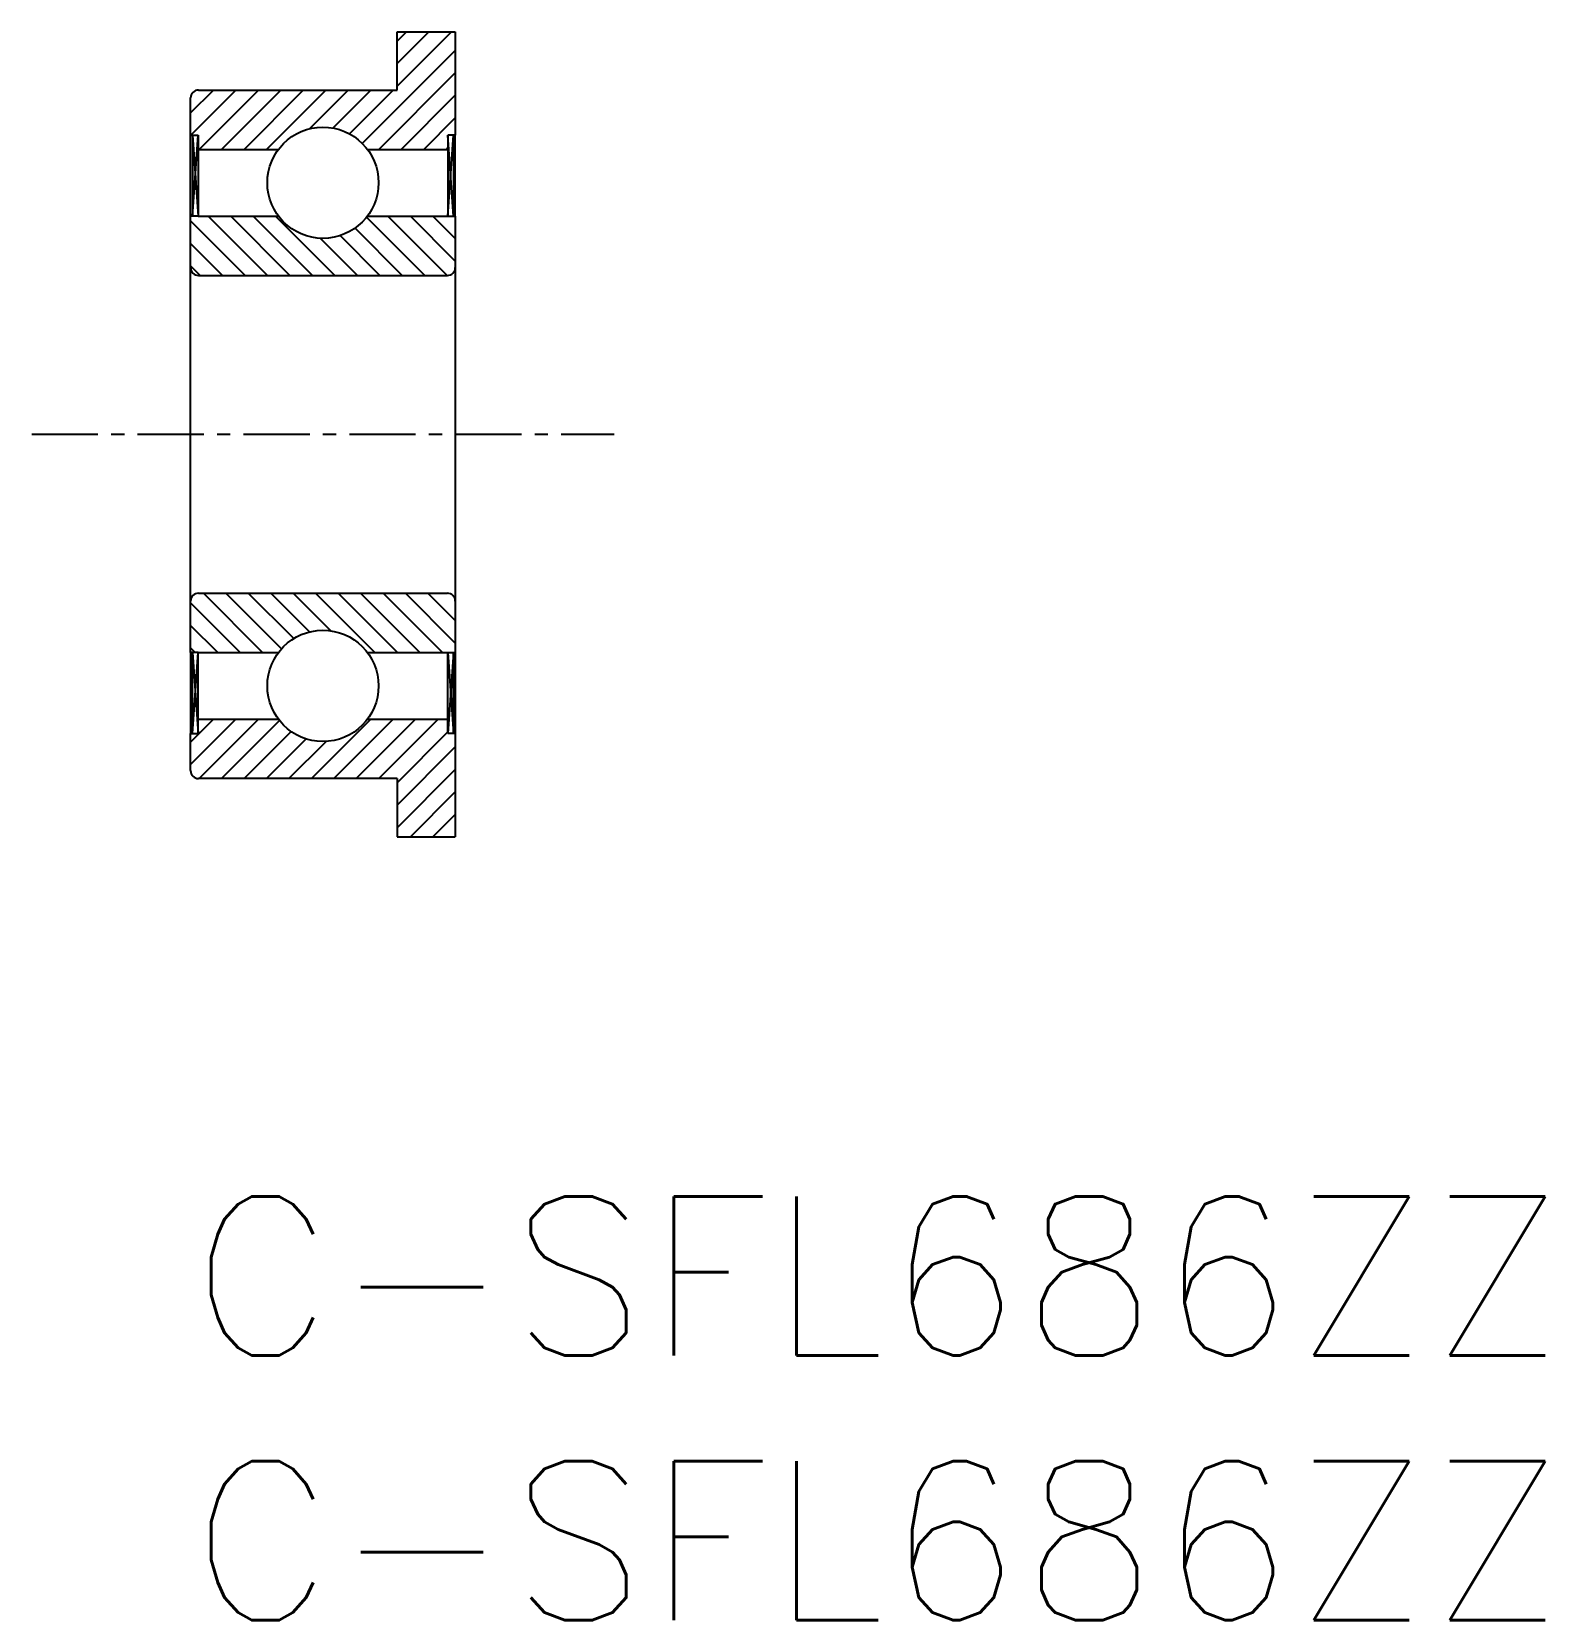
# Model space of a CAD drawing. Extents: x -3 to 25.6, y -8 to 22.
import ezdxf

# ---------------------------------------------------------------- set-up
doc = ezdxf.new("R2010")
doc.units = 0
doc.linetypes.add('CENTER', pattern=[2, 1.25, -0.25, 0.25, -0.25])
doc.layers.get('0').update_dxf_attribs({"linetype": 'CONTINUOUS'})
doc.layers.add('CENTER', color=1, linetype='CENTER')
doc.styles.get("Standard").update_dxf_attribs({"font": 'txt.shx', "bigfont": 'extfont.shx'})

msp = doc.modelspace()

# ---------------------------------------------------------------- linework, layer by layer
at = {"color": 7, "linetype": 'CONTINUOUS'}
for p, q in [((3.9, 21.812), (4.078, 21.99)), ((3.9, 21.388), (4.502, 21.99)), ((3.9, 20.963), (4.926, 21.99)), ((3.9, 20.89), (3.9, 21.99)), ((3.9, 21.99), (5, 21.99)), ((5, 21.99), (5, 20.039)), ((3.243, 19.882), (5, 21.639)), ((3.555, 19.77), (5, 21.215)), ((0, 20.458), (0.432, 20.89)), ((0, 20.039), (0, 20.74)), ((0.006, 20.039), (0.857, 20.89)), ((0.15, 20.89), (3.9, 20.89)), ((0.161, 19.77), (1.281, 20.89)), ((0.585, 19.77), (1.705, 20.89)), ((1.009, 19.77), (2.129, 20.89)), ((1.434, 19.77), (2.554, 20.89)), ((2.247, 20.159), (2.978, 20.89)), ((2.686, 20.173), (3.402, 20.89)), ((3, 20.063), (3.826, 20.89)), ((3.979, 19.77), (5, 20.791)), ((4.404, 19.77), (5, 20.366)), ((0, 18.51), (0, 20.039)), ((0, 20.039), (0.14, 20.039)), ((0.035, 18.51), (0.14, 20.039)), ((0.035, 20.039), (0.14, 18.51)), ((0.035, 20.039), (0.035, 18.51)), ((0.14, 20.039), (0.14, 18.51)), ((4.828, 19.77), (4.86, 19.802)), ((4.86, 18.51), (4.965, 20.039)), ((4.86, 20.039), (4.86, 18.51)), ((4.965, 18.51), (4.86, 20.039)), ((5, 20.039), (4.86, 20.039)), ((4.965, 20.039), (4.965, 18.51)), ((5, 18.51), (5, 20.039)), ((0.14, 19.77), (1.66, 19.77)), ((3.34, 19.77), (4.86, 19.77)), ((0, 10.27), (0, 18.51)), ((0.14, 18.51), (0, 18.51)), ((1.029, 17.39), (0, 18.419)), ((0.14, 18.51), (1.66, 18.51)), ((1.453, 17.39), (0.333, 18.51)), ((1.877, 17.39), (0.757, 18.51)), ((2.302, 17.39), (1.182, 18.51)), ((2.726, 17.39), (1.606, 18.51)), ((4.423, 17.39), (3.324, 18.489)), ((3.34, 18.51), (4.86, 18.51)), ((4.847, 17.39), (3.727, 18.51)), ((5, 17.661), (4.151, 18.51)), ((5, 18.086), (4.576, 18.51)), ((4.86, 18.51), (5, 18.51)), ((5, 18.51), (5, 10.27)), ((0.605, 17.39), (0, 17.995)), ((3.15, 17.39), (2.449, 18.091)), ((3.574, 17.39), (2.823, 18.141)), ((3.999, 17.39), (3.106, 18.283)), ((0.18, 17.39), (0, 17.57)), ((0.15, 17.39), (4.85, 17.39)), ((0.936, 10.27), (0, 11.206)), ((0.15, 11.39), (4.85, 11.39)), ((1.361, 10.27), (0.241, 11.39)), ((1.716, 10.339), (0.665, 11.39)), ((1.947, 10.532), (1.089, 11.39)), ((2.245, 10.658), (1.513, 11.39)), ((2.648, 10.679), (1.938, 11.39)), ((3.482, 10.27), (2.362, 11.39)), ((3.906, 10.27), (2.786, 11.39)), ((4.33, 10.27), (3.21, 11.39)), ((4.755, 10.27), (3.635, 11.39)), ((5, 10.449), (4.059, 11.39)), ((5, 10.873), (4.483, 11.39)), ((4.976, 11.322), (4.932, 11.366)), ((0.512, 10.27), (0, 10.782)), ((0.088, 10.27), (0, 10.358)), ((0.14, 10.27), (0, 10.27)), ((0, 10.27), (0, 8.741)), ((0.035, 10.27), (0.14, 8.741)), ((0.035, 8.741), (0.14, 10.27)), ((0.035, 8.741), (0.035, 10.27)), ((0.14, 10.27), (1.66, 10.27)), ((0.14, 8.741), (0.14, 10.27)), ((3.34, 10.27), (4.86, 10.27)), ((4.86, 10.27), (5, 10.27)), ((4.86, 8.741), (4.86, 10.27)), ((4.965, 10.27), (4.86, 8.741)), ((4.86, 10.27), (4.965, 8.741)), ((4.965, 8.741), (4.965, 10.27)), ((5, 10.27), (5, 8.741)), ((0, 8.578), (0.432, 9.01)), ((0, 8.154), (0.856, 9.01)), ((0.14, 9.01), (1.66, 9.01)), ((0.16, 7.89), (1.28, 9.01)), ((2.282, 7.89), (3.402, 9.01)), ((2.706, 7.89), (3.826, 9.01)), ((3.13, 7.89), (4.25, 9.01)), ((3.34, 9.01), (4.86, 9.01)), ((3.554, 7.89), (4.674, 9.01)), ((0, 8.04), (0, 8.741)), ((0, 8.741), (0.14, 8.741)), ((0.585, 7.89), (1.679, 8.985)), ((1.009, 7.89), (1.898, 8.779)), ((3.9, 7.811), (4.86, 8.771)), ((5, 8.741), (4.86, 8.741)), ((5, 8.741), (5, 6.79)), ((1.433, 7.89), (2.182, 8.639)), ((1.857, 7.89), (2.559, 8.592)), ((3.9, 7.387), (5, 8.487)), ((3.9, 7.89), (0.15, 7.89)), ((3.9, 6.963), (5, 8.063)), ((3.9, 7.89), (3.9, 6.79)), ((4.151, 6.79), (5, 7.638)), ((4.576, 6.79), (5, 7.214)), ((3.9, 6.79), (5, 6.79))]:
    msp.add_line(p, q, dxfattribs=at)
for centre in [(2.5, 19.14), (2.5, 9.64)]:
    msp.add_circle(centre, 1.05, dxfattribs=at)
for centre, start, end in [((0.15, 20.74), 90, 180), ((0.15, 17.54), 180, 270), ((4.85, 17.54), 270, 0), ((0.15, 11.24), 90, 180), ((4.85, 11.24), 0, 90), ((0.15, 8.04), 180, 270)]:
    msp.add_arc(centre, 0.15, start, end, dxfattribs=at)
at = {"layer": 'CENTER', "color": 1, "linetype": 'CENTER'}
msp.add_line((-3, 14.39), (8, 14.39), dxfattribs=at)

# ---------------------------------------------------------------- texts
at = {"color": 7, "linetype": 'CONTINUOUS'}
for p in [(0, -3), (0, -8)]:
    msp.add_text('C-SFL686ZZ', height=3, dxfattribs=at).set_placement(p)

doc.saveas('drawing.dxf')
